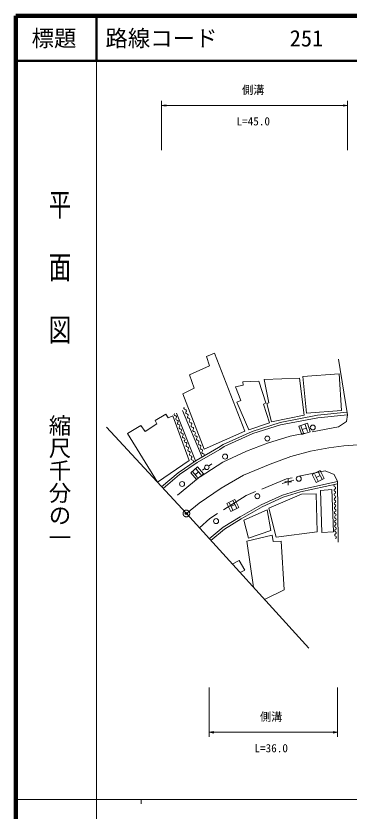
# Model space of a CAD drawing. Units: millimetres, scale not verified. Extents: x 40000 to 680000, y 20000 to 380000.
# Drawn here: x 40000 to 114398, y 202409 to 380000 of the extents above; entities that cross this region are included whole.
import ezdxf
from ezdxf.enums import TextEntityAlignment as Align

# ---------------------------------------------------------------- set-up
doc = ezdxf.new("R2010")
doc.units = ezdxf.units.MM
doc.header["$LTSCALE"] = 1000
doc.header["$PDMODE"] = 32
doc.header["$PDSIZE"] = 500
doc.linetypes.add('CHAIN', pattern=[18.5, 12, -1.5, 3.5, -1.5])
doc.linetypes.add('DASHED', pattern=[7.5, 6, -1.5])
for name, color, linetype, lineweight in [('M-BMK', 2, 'CHAIN', 13), ('M-BMK-OTRS', 5, 'Continuous', 13), ('M-STR-HTXT', 7, 'Continuous', 13), ('M-STR-STRC', 7, 'Continuous', 13), ('M-TTL', 2, 'Continuous', 140), ('M-TTL-BAND', 7, 'Continuous', 13), ('M-TTL-LINE', 7, 'Continuous', 50), ('M-WORK', 1, 'Continuous', 13)]:
    doc.layers.add(name, color=color, linetype=linetype, lineweight=lineweight)
doc.layers.add('M-OTRS', color=6, linetype='Continuous')
doc.layers.add('M-TTL-TXT', color=7, linetype='Continuous')
doc.styles.add('@ＭＳ ゴシック', font='')
doc.styles.add('ＭＳ ゴシック', font='')
doc.styles.get('@ＭＳ ゴシック').set_extended_font_data('@MS Gothic')
doc.styles.get('ＭＳ ゴシック').set_extended_font_data('MS Gothic')

# ---------------------------------------------------------------- blocks, each defined once
blk = doc.blocks.new('plus')
at = {"color": 0, "linetype": 'Continuous', "lineweight": -2}
for p, q in [((-1.25, 0), (1.25, 0)), ((0, -1.25), (0, 1.25))]:
    blk.add_line(p, q, dxfattribs=at)
blk = doc.blocks.new('open_arrow')
at = {"color": 0, "linetype": 'Continuous', "lineweight": -2}
blk.add_lwpolyline([(7.5, 1.25), (0, 0), (7.5, -1.25)], dxfattribs=at)

msp = doc.modelspace()

# ---------------------------------------------------------------- linework, layer by layer
at = {"layer": 'M-BMK'}
for p, q in [((113238, 283963), (205378, 290612)), ((101409, 281578), (105814, 282802)), ((105814, 282802), (109895, 283505)), ((109895, 283505), (113238, 283963)), ((96765, 279901), (101409, 281578)), ((90819, 277403), (96765, 279901)), ((85823, 274519), (90819, 277403)), ((80898, 271211), (85823, 274519)), ((78068, 268875), (80898, 271211))]:
    msp.add_line(p, q, dxfattribs=at)
msp.add_circle((78068, 268875), 750, dxfattribs=at)
at = {"layer": 'M-BMK-OTRS'}
for q in [(60257, 288155), (105377, 238801)]:
    msp.add_line((78068, 268875), q, dxfattribs=at)
at = {"layer": 'M-OTRS'}
msp.add_point((78068, 268875), dxfattribs=at)
at = {"layer": 'M-STR-HTXT'}
for p, q in [((72540, 350000), (72540, 361000)), ((114073, 350000), (114073, 361000)), ((72540, 360000), (114073, 360000)), ((83181, 230000), (83181, 219000)), ((111838, 230000), (111838, 219000)), ((83181, 220000), (111838, 220000))]:
    msp.add_line(p, q, dxfattribs=at)
at = {"layer": 'M-STR-STRC'}
for p, q in [((105077, 289035), (103180, 288402)), ((103180, 288402), (103812, 286505)), ((104192, 286847), (103653, 288464)), ((104881, 287915), (103940, 287601)), ((104591, 288783), (105129, 287171)), ((105710, 287137), (105077, 289035)), ((103812, 286505), (105710, 287137)), ((80561, 279276), (79035, 277983)), ((80204, 278862), (81302, 277565)), ((81854, 277750), (80561, 279276)), ((79035, 277983), (80328, 276457)), ((80553, 276916), (79451, 278217)), ((80795, 278163), (80039, 277523)), ((80328, 276457), (81854, 277750)), ((107925, 278452), (106141, 277548)), ((106141, 277548), (107045, 275764)), ((107488, 276084), (106721, 277600)), ((107075, 276900), (107959, 277348)), ((107600, 278057), (108370, 276536)), ((108829, 276667), (107925, 278452)), ((107045, 275764), (108829, 276667)), ((88873, 272011), (87089, 271107)), ((89777, 270227), (88873, 272011)), ((87089, 271107), (87993, 269323)), ((88436, 269643), (87668, 271159)), ((87993, 269323), (89777, 270227)), ((88023, 270459), (88907, 270907)), ((88548, 271617), (89318, 270096))]:
    msp.add_line(p, q, dxfattribs=at)
at = {"layer": 'M-TTL'}
for p, q in [((40000, 380000), (40000, 20000)), ((680000, 380000), (40000, 380000))]:
    msp.add_line(p, q, dxfattribs=at)
at = {"layer": 'M-TTL-BAND'}
for p, q in [((58000, 370000), (58000, 20000)), ((40000, 205000), (579000, 205000)), ((68000, 205000), (68000, 204000))]:
    msp.add_line(p, q, dxfattribs=at)
at = {"layer": 'M-TTL-LINE'}
for p, q in [((58000, 380000), (58000, 370000)), ((40000, 370000), (680000, 370000))]:
    msp.add_line(p, q, dxfattribs=at)
at = {"layer": 'M-WORK'}
for p, q in [((82583, 303965), (84354, 304656)), ((83226, 301840), (82583, 303965)), ((84354, 304656), (91148, 287284)), ((112040, 303325), (114073, 290879)), ((78781, 299847), (83226, 301840)), ((79824, 296835), (78781, 299847)), ((90692, 298244), (94226, 298452)), ((94226, 298452), (95817, 293608)), ((95423, 298821), (103288, 299071)), ((96450, 293577), (95423, 298821)), ((103288, 299071), (104336, 290846)), ((77273, 295619), (79824, 296835)), ((89035, 297160), (90723, 297545)), ((90213, 294137), (89035, 297160)), ((90723, 297545), (90692, 298244)), ((82032, 283266), (77273, 295619)), ((89358, 293720), (90213, 294137)), ((91995, 287521), (89358, 293720)), ((95817, 293608), (95261, 293303)), ((95261, 293303), (96596, 289133)), ((96022, 293442), (96450, 293577)), ((97096, 289329), (96022, 293442)), ((80093, 280609), (75891, 291266)), ((77220, 291907), (81591, 281479)), ((113972, 291498), (107317, 290817)), ((71119, 289604), (73447, 291063)), ((71494, 288874), (71119, 289604)), ((73447, 291063), (74030, 290257)), ((74030, 290257), (75066, 290660)), ((75066, 290660), (78707, 280724)), ((104336, 290846), (97096, 289329)), ((107317, 290817), (98987, 289160)), ((107397, 290269), (99109, 288674)), ((114073, 290879), (107397, 290269)), ((64948, 286740), (67915, 288506)), ((67915, 288506), (68895, 287185)), ((68895, 287185), (71494, 288874)), ((96596, 289133), (91995, 287521)), ((98987, 289160), (92723, 287188)), ((99109, 288674), (92902, 286720)), ((71606, 275869), (64948, 286740)), ((91148, 287284), (82032, 283266)), ((92723, 287188), (86259, 284264)), ((92902, 286720), (86506, 283827)), ((86259, 284264), (85270, 283578)), ((85270, 283578), (80229, 280702)), ((85537, 283155), (80494, 280278)), ((86506, 283827), (85537, 283155)), ((78707, 280724), (71606, 275869)), ((80229, 280702), (76212, 277955)), ((80494, 280278), (76515, 277557)), ((82210, 278902), (81700, 278547)), ((83031, 279473), (83761, 279997)), ((76212, 277955), (72540, 274858)), ((76515, 277557), (72880, 274490)), ((99485, 275566), (102090, 276298)), ((111833, 275990), (103413, 274161)), ((111838, 275480), (103540, 273677)), ((111974, 262481), (111833, 275990)), ((103413, 274161), (99520, 272965)), ((103540, 273677), (99698, 272496)), ((99520, 272965), (94758, 270783)), ((99698, 272496), (94987, 270338)), ((96464, 270053), (103734, 273212)), ((103734, 273212), (107081, 273290)), ((107081, 273290), (107253, 264768)), ((94758, 270783), (90067, 268110)), ((94987, 270338), (90321, 267679)), ((98137, 263595), (96464, 270053)), ((90067, 268110), (86291, 265811)), ((90321, 267679), (86582, 265403)), ((86291, 265811), (83181, 263244)), ((86582, 265403), (83518, 262873)), ((107253, 264768), (98137, 263595)), ((91585, 262720), (97230, 264064)), ((97230, 264064), (97449, 262626)), ((93038, 252389), (91585, 262720)), ((97449, 262626), (99247, 262720)), ((99247, 262720), (99919, 251790)), ((88320, 257585), (89865, 258342)), ((89865, 258342), (91116, 256215)), ((91116, 256215), (90066, 255662)), ((99919, 251790), (95485, 249695))]:
    msp.add_line(p, q, dxfattribs=at)
at = {"layer": 'M-WORK', "linetype": 'DASHED'}
for p, q in [((114073, 290879), (113801, 289414)), ((112050, 288242), (101277, 286178)), ((113801, 289414), (112050, 288242)), ((101277, 286178), (96195, 284583)), ((96195, 284583), (91473, 282769)), ((91473, 282769), (86203, 280299)), ((86203, 280299), (80715, 276749)), ((109018, 278422), (100434, 276606)), ((111030, 277578), (109018, 278422)), ((111833, 275990), (111030, 277578)), ((80715, 276749), (75037, 272156)), ((100434, 276606), (91381, 272900)), ((91381, 272900), (83336, 267787)), ((83336, 267787), (80993, 265653))]:
    msp.add_line(p, q, dxfattribs=at)
at = {"layer": 'M-WORK'}
for points in [[(104100, 299437), (112203, 300098), (112728, 291883), (104904, 291246)], [(108030, 274014), (108320, 264613), (110909, 264742), (110554, 274260)], [(90897, 267379), (96073, 269693), (96933, 265103), (91913, 263376)]]:
    msp.add_lwpolyline(points, close=True, dxfattribs=at)
for centre, radius in [((106289, 288078), 553), ((96134, 285615), 553), ((86705, 281581), 553), ((82620, 279189), 500), ((103169, 276636), 553), ((77104, 275467), 553), ((93916, 272731), 553), ((84698, 267172), 553)]:
    msp.add_circle(centre, radius, dxfattribs=at)
for centre, radius, start, end in [((77789, 292400), 291, 135.66712, 268.59215), ((77775, 291818), 291, 315.66712, 88.59215), ((78192, 291411), 291, 135.66712, 268.59215), ((75596, 291019), 291, 134.45975, 267.5381), ((75571, 290438), 291, 314.45975, 87.5381), ((75978, 290023), 291, 134.45975, 267.5381), ((75953, 289442), 291, 314.45975, 87.5381), ((78178, 290828), 291, 315.66712, 88.59215), ((78594, 290421), 291, 135.66712, 268.59215), ((78580, 289838), 291, 315.66712, 88.59215), ((78997, 289431), 291, 135.66712, 268.59215), ((76360, 289027), 291, 134.45975, 267.5381), ((76335, 288446), 291, 314.45975, 87.5381), ((76743, 288031), 291, 134.45975, 267.5381), ((76718, 287450), 291, 314.45975, 87.5381), ((78983, 288849), 291, 315.66712, 88.59215), ((79399, 288442), 291, 135.66712, 268.59215), ((79385, 287859), 291, 315.66712, 88.59215), ((77125, 287035), 291, 134.45975, 267.5381), ((77100, 286454), 291, 314.45975, 87.5381), ((77507, 286039), 291, 134.45975, 267.5381), ((79802, 287452), 291, 135.66712, 268.59215), ((79788, 286869), 291, 315.66712, 88.59215), ((80204, 286462), 291, 135.66712, 268.59215), ((80190, 285880), 291, 315.66712, 88.59215), ((77482, 285458), 291, 314.45975, 87.5381), ((77890, 285043), 291, 134.45975, 267.5381), ((77865, 284462), 291, 314.45975, 87.5381), ((78272, 284047), 291, 134.45975, 267.5381), ((80607, 285472), 291, 135.66712, 268.59215), ((80593, 284890), 291, 315.66712, 88.59215), ((81009, 284483), 291, 135.66712, 268.59215), ((80995, 283900), 291, 315.66712, 88.59215), ((78247, 283466), 291, 314.45975, 87.5381), ((78654, 283051), 291, 134.45975, 267.5381), ((78629, 282470), 291, 314.45975, 87.5381), ((81412, 283493), 291, 135.66712, 268.59215), ((81398, 282910), 291, 315.66712, 88.59215), ((81814, 282503), 291, 135.66712, 268.59215), ((79037, 282055), 291, 134.45975, 267.5381), ((79012, 281474), 291, 314.45975, 87.5381), ((79419, 281059), 291, 134.45975, 267.5381), ((79394, 280478), 291, 314.45975, 87.5381), ((81800, 281921), 291, 315.66712, 88.59215), ((111293, 275091), 267, 111.06522, 250.67562), ((111308, 274088), 267, 111.06522, 250.67562), ((111116, 274587), 267, 291.06522, 70.67562), ((111131, 273583), 267, 291.06522, 70.67562), ((111323, 273085), 267, 111.06522, 250.67562), ((111339, 272081), 267, 111.06522, 250.67562), ((111147, 272580), 267, 291.06522, 70.67562), ((111162, 271577), 267, 291.06522, 70.67562), ((111354, 271078), 267, 111.06522, 250.67562), ((111369, 270075), 267, 111.06522, 250.67562), ((111177, 270574), 267, 291.06522, 70.67562), ((111384, 269072), 267, 111.06522, 250.67562), ((111400, 268068), 267, 111.06522, 250.67562), ((111192, 269570), 267, 291.06522, 70.67562), ((111208, 268567), 267, 291.06522, 70.67562), ((111415, 267065), 267, 111.06522, 250.67562), ((111223, 267564), 267, 291.06522, 70.67562), ((111238, 266561), 267, 291.06522, 70.67562), ((111430, 266062), 267, 111.06522, 250.67562), ((111445, 265059), 267, 111.06522, 250.67562), ((111253, 265558), 267, 291.06522, 70.67562), ((111268, 264554), 267, 291.06522, 70.67562), ((111461, 264056), 267, 111.06522, 250.67562), ((111284, 263551), 267, 291.06522, 70.67562)]:
    msp.add_arc(centre, radius, start, end, dxfattribs=at)

# ---------------------------------------------------------------- block references
at = {"layer": 'M-STR-HTXT', "xscale": 133, "yscale": 133}
for p in [(72540, 360000), (83181, 220000)]:
    msp.add_blockref('open_arrow', p, dxfattribs=at)
at = {"layer": 'M-STR-HTXT', "xscale": 133, "yscale": 133, "rotation": 180}
for p in [(114073, 360000), (111838, 220000)]:
    msp.add_blockref('open_arrow', p, dxfattribs=at)
at = {"layer": 'M-WORK', "xscale": 600, "yscale": 600}
msp.add_blockref('plus', (100787, 275932), dxfattribs=at)

# ---------------------------------------------------------------- texts
at = {"layer": 'M-STR-HTXT', "style": 'ＭＳ ゴシック'}
for p in [(90500, 362000), (94500, 222000)]:
    msp.add_text('側溝', height=1833, dxfattribs=at).set_placement(p, align=Align.BOTTOM_LEFT)
for s, p in [('L=45.0', (93000, 355000)), ('L=36.0', (97000, 215000))]:
    msp.add_text(s, height=1833, dxfattribs=at).set_placement(p, align=Align.BOTTOM_CENTER)
at = {"layer": 'M-TTL-BAND', "style": '@ＭＳ ゴシック', "width": 1.4}
msp.add_text('平  面  図', height=3666, rotation=270, dxfattribs=at).set_placement((49777, 306475), align=Align.MIDDLE_RIGHT)
at = {"layer": 'M-TTL-BAND', "style": '@ＭＳ ゴシック'}
msp.add_text('縮尺千分の一', height=3666, rotation=270, dxfattribs=at).set_placement((49777, 261030), align=Align.MIDDLE_RIGHT)
at = {"layer": 'M-TTL-TXT', "style": 'ＭＳ ゴシック'}
msp.add_text('標題', height=3666, dxfattribs=at).set_placement((48500, 375000), align=Align.MIDDLE_CENTER)
for s, p in [('路線コード', (60000, 375000)), ('251', (101142, 375000))]:
    msp.add_text(s, height=3666, dxfattribs=at).set_placement(p, align=Align.MIDDLE_LEFT)

doc.saveas('drawing.dxf')
